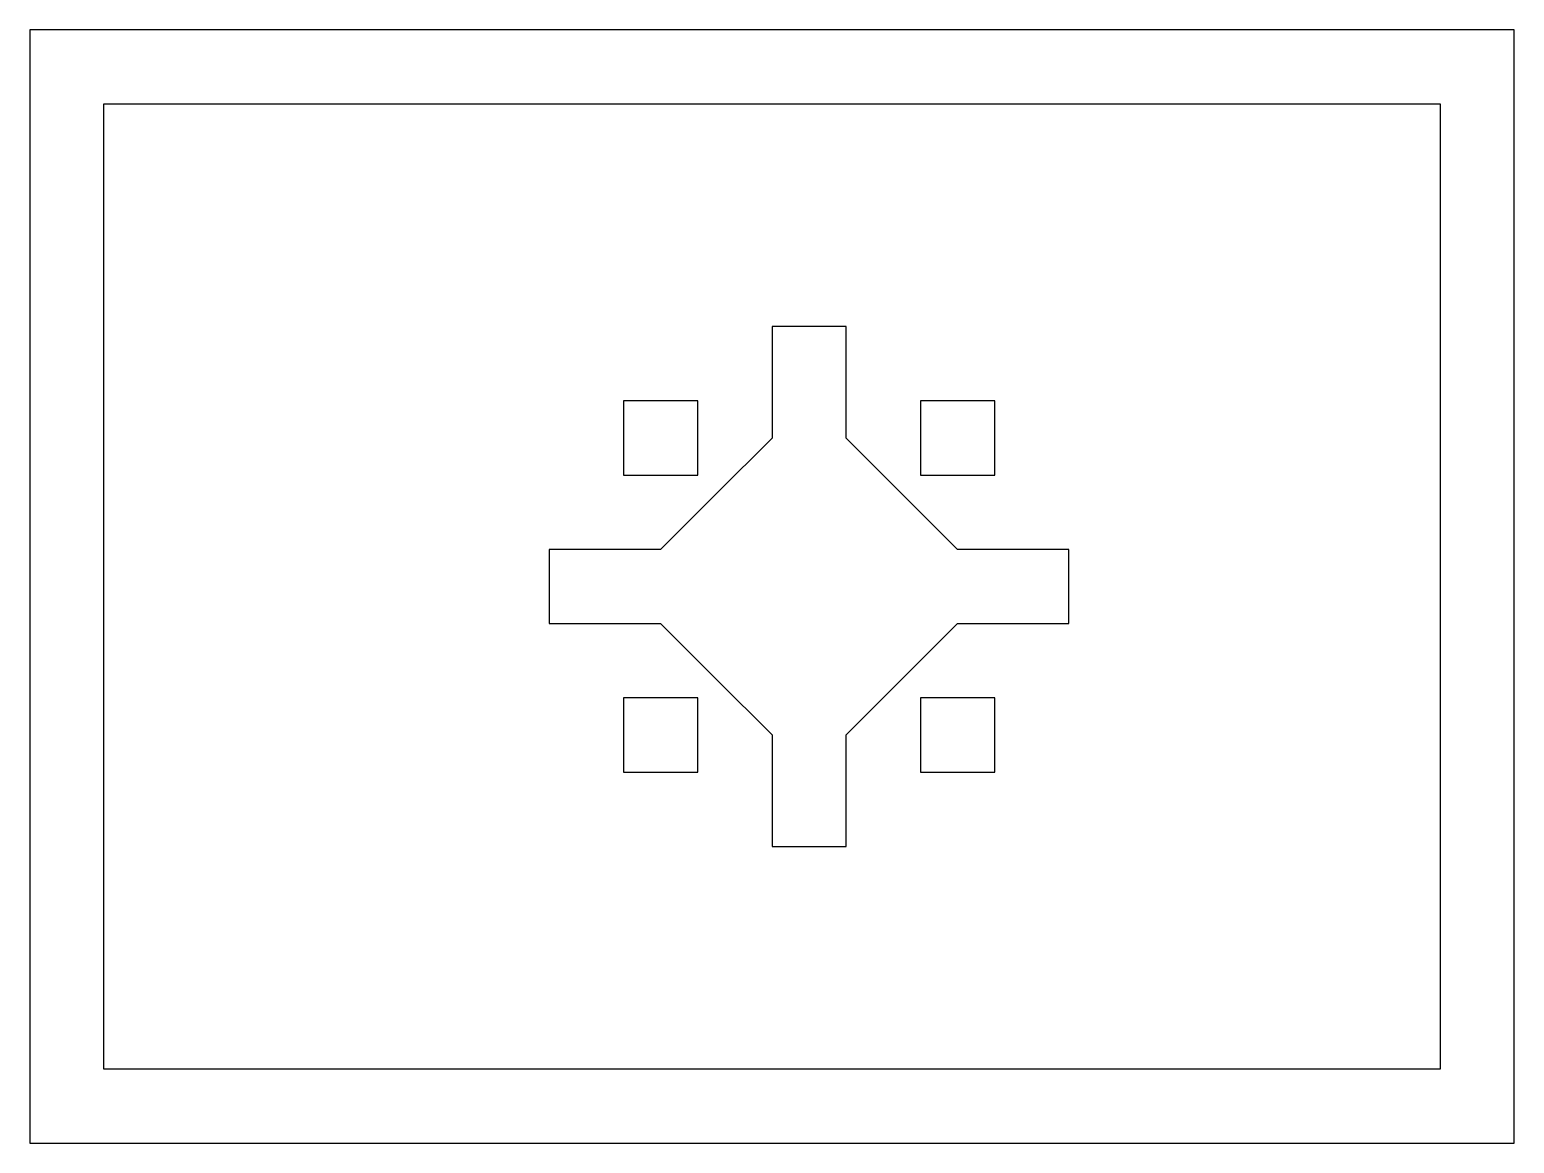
# Model space of a CAD drawing. Extents: x -7.1 to 7.1, y -5.3 to 5.3.
import ezdxf

# ---------------------------------------------------------------- set-up
doc = ezdxf.new("R2010")
doc.units = 0
doc.layers.get('0').update_dxf_attribs({"linetype": 'CONTINUOUS'})

msp = doc.modelspace()

# ---------------------------------------------------------------- linework, layer by layer
at = {"color": 0}
for p, q in [((0, 5.29167), (-7.05556, 5.29167)), ((-7.05556, 5.29167), (-7.05556, 0)), ((7.05556, 5.29167), (0, 5.29167)), ((7.05556, 0), (7.05556, 5.29167)), ((-6.35, 0), (-6.35, 4.58611)), ((-6.35, 4.58611), (0, 4.58611)), ((0, 4.58611), (6.35, 4.58611)), ((6.35, 4.58611), (6.35, 0)), ((0.352778, 2.46944), (0, 2.46944)), ((0, 2.46944), (0, 1.94028)), ((0.705556, 2.46944), (0.352778, 2.46944)), ((0.705556, 1.94028), (0.705556, 2.46944)), ((0, 1.94028), (0, 1.41111)), ((0.705556, 1.41111), (0.705556, 1.94028)), ((-1.05833, 1.76389), (-1.41111, 1.76389)), ((-1.41111, 1.76389), (-1.41111, 1.41111)), ((-0.705556, 1.76389), (-1.05833, 1.76389)), ((-0.705556, 1.41111), (-0.705556, 1.76389)), ((1.76389, 1.76389), (1.41111, 1.76389)), ((1.41111, 1.76389), (1.41111, 1.41111)), ((2.11667, 1.76389), (1.76389, 1.76389)), ((2.11667, 1.41111), (2.11667, 1.76389)), ((-1.41111, 1.41111), (-1.41111, 1.05833)), ((-0.705556, 1.05833), (-0.705556, 1.41111)), ((0, 1.41111), (-0.529167, 0.881944)), ((1.23472, 0.881944), (0.705556, 1.41111)), ((1.41111, 1.41111), (1.41111, 1.05833)), ((2.11667, 1.05833), (2.11667, 1.41111)), ((-1.41111, 1.05833), (-1.05833, 1.05833)), ((-1.05833, 1.05833), (-0.705556, 1.05833)), ((1.41111, 1.05833), (1.76389, 1.05833)), ((1.76389, 1.05833), (2.11667, 1.05833)), ((-0.529167, 0.881944), (-1.05833, 0.352778)), ((1.76389, 0.352778), (1.23472, 0.881944)), ((-1.5875, 0.352778), (-2.11667, 0.352778)), ((-2.11667, 0.352778), (-2.11667, 0)), ((-1.05833, 0.352778), (-1.5875, 0.352778)), ((2.29306, 0.352778), (1.76389, 0.352778)), ((2.82222, 0.352778), (2.29306, 0.352778)), ((2.82222, 0), (2.82222, 0.352778)), ((-7.05556, 0), (-7.05556, -5.29167)), ((-6.35, -4.58611), (-6.35, 0)), ((-2.11667, 0), (-2.11667, -0.352778)), ((2.82222, -0.352778), (2.82222, 0)), ((6.35, 0), (6.35, -4.58611)), ((7.05556, -5.29167), (7.05556, 0)), ((-2.11667, -0.352778), (-1.5875, -0.352778)), ((-1.5875, -0.352778), (-1.05833, -0.352778)), ((-1.05833, -0.352778), (-0.529167, -0.881944)), ((1.23472, -0.881944), (1.76389, -0.352778)), ((1.76389, -0.352778), (2.29306, -0.352778)), ((2.29306, -0.352778), (2.82222, -0.352778)), ((-0.529167, -0.881944), (0, -1.41111)), ((0.705556, -1.41111), (1.23472, -0.881944)), ((-1.05833, -1.05833), (-1.41111, -1.05833)), ((-1.41111, -1.05833), (-1.41111, -1.41111)), ((-0.705556, -1.05833), (-1.05833, -1.05833)), ((-0.705556, -1.41111), (-0.705556, -1.05833)), ((1.76389, -1.05833), (1.41111, -1.05833)), ((1.41111, -1.05833), (1.41111, -1.41111)), ((2.11667, -1.05833), (1.76389, -1.05833)), ((2.11667, -1.41111), (2.11667, -1.05833)), ((-1.41111, -1.41111), (-1.41111, -1.76389)), ((-0.705556, -1.76389), (-0.705556, -1.41111)), ((0, -1.41111), (0, -1.94028)), ((0.705556, -1.94028), (0.705556, -1.41111)), ((1.41111, -1.41111), (1.41111, -1.76389)), ((2.11667, -1.76389), (2.11667, -1.41111)), ((-1.41111, -1.76389), (-1.05833, -1.76389)), ((-1.05833, -1.76389), (-0.705556, -1.76389)), ((1.41111, -1.76389), (1.76389, -1.76389)), ((1.76389, -1.76389), (2.11667, -1.76389)), ((0, -1.94028), (0, -2.46944)), ((0.705556, -2.46944), (0.705556, -1.94028)), ((0, -2.46944), (0.352778, -2.46944)), ((0.352778, -2.46944), (0.705556, -2.46944)), ((0, -4.58611), (-6.35, -4.58611)), ((6.35, -4.58611), (0, -4.58611)), ((-7.05556, -5.29167), (0, -5.29167)), ((0, -5.29167), (7.05556, -5.29167))]:
    msp.add_line(p, q, dxfattribs=at)

doc.saveas('drawing.dxf')
